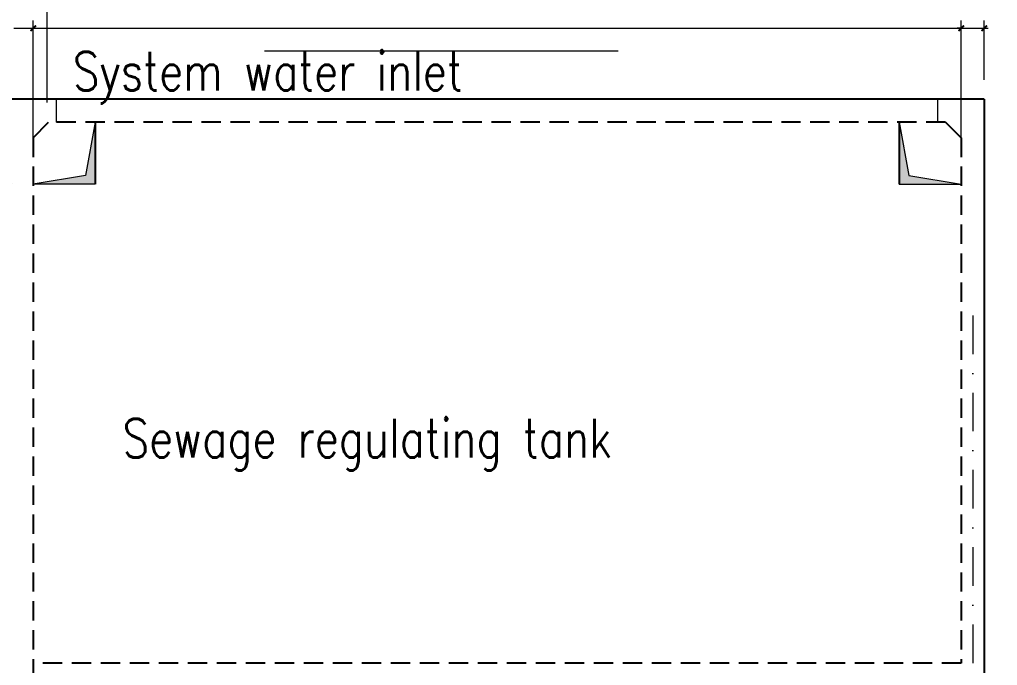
# Model space of a CAD drawing. Extents: x 838828 to 1489448, y 610351 to 848160.
# Drawn here: x 973947 to 986593, y 634648 to 643007 of the extents above; entities that cross this region are included whole.
import ezdxf

# ---------------------------------------------------------------- set-up
doc = ezdxf.new("R2010")
doc.units = 0
doc.header["$LTSCALE"] = 1000
doc.header["$MEASUREMENT"] = 0
doc.linetypes.add('DASHDOT', pattern=[1, 0.5, -0.25, 0, -0.25])
doc.linetypes.add('HIDDEN', pattern=[0.375, 0.25, -0.125])
doc.layers.get('0').update_dxf_attribs({"linetype": 'CONTINUOUS', "lineweight": 13})
doc.layers.add('标注', color=8, linetype='CONTINUOUS', lineweight=13)
doc.layers.add('标高', color=104, linetype='CONTINUOUS', lineweight=9)
doc.layers.add('水构筑物', color=7, linetype='CONTINUOUS')
doc.styles.get("Standard").update_dxf_attribs({"font": 'ROMANS.SHX', "width": 1.2, "bigfont": 'gbcbig.shx'})

# ---------------------------------------------------------------- blocks, each defined once
blk = doc.blocks.new('_ARCHTICK')
at = {"const_width": 0.5}
blk.add_lwpolyline([(-0.71, -0.71), (0.71, 0.71)], dxfattribs=at)

msp = doc.modelspace()

# ---------------------------------------------------------------- hatches: boundary and pattern name
at = {"layer": '标注'}
h = msp.add_hatch(color=256, dxfattribs=at)
h.paths.add_polyline_path([(973196, 640987), (973073, 641678), (973073, 640878), (973873, 640878)])
h.paths.add_polyline_path([(973653, 640987), (974343, 640987), (974343, 640537), (973653, 640537)], flags=9)
h = msp.add_hatch(color=256, dxfattribs=at)
h.paths.add_polyline_path([(974800, 640987), (974923, 641678), (974923, 640878), (974123, 640878)])
h.paths.add_polyline_path([(974343, 640987), (973653, 640987), (973653, 640537), (974343, 640537)], flags=9)
h = msp.add_hatch(color=256, dxfattribs=at)
h.paths.add_polyline_path([(985446, 640987), (985323, 641678), (985323, 640878), (986123, 640878)])
h.paths.add_polyline_path([(985903, 640987), (986593, 640987), (986593, 640537), (985903, 640537)], flags=9)

# ---------------------------------------------------------------- linework, layer by layer
at = {"layer": '标注', "ltscale": 0.001}
for p, q in [((974299, 643392), (974299, 642683)), ((974123, 641928), (974123, 642994)), ((974123, 641928), (974123, 642994)), ((986123, 641928), (986123, 642994)), ((986123, 641928), (986123, 642994)), ((986423, 642228), (986423, 642994)), ((973873, 642894), (974123, 642894)), ((974123, 642894), (986123, 642894)), ((986123, 642894), (986073, 642894)), ((986123, 642894), (986423, 642894)), ((986423, 642894), (986473, 642894)), ((974299, 642683), (974299, 641933)), ((978613, 642596), (977113, 642596)), ((981690, 642596), (978613, 642596))]:
    msp.add_line(p, q, dxfattribs=at)
at = {"layer": '标注'}
for p, q in [((974923, 641678), (974800, 640987)), ((985323, 641678), (985446, 640987)), ((974800, 640987), (974123, 640878)), ((985446, 640987), (986123, 640878)), ((974923, 640878), (974123, 640878)), ((985323, 640878), (986123, 640878))]:
    msp.add_line(p, q, dxfattribs=at)
at = {"layer": '标注', "linetype": 'DASHDOT'}
msp.add_line((986273, 639178), (986273, 622420), dxfattribs=at)
at = {"layer": '标高', "ltscale": 0.001}
for p, q in [((974123, 641478), (974123, 641978)), ((974423, 641678), (974423, 641978)), ((985823, 641678), (985823, 641978)), ((986123, 641478), (986123, 641978))]:
    msp.add_line(p, q, dxfattribs=at)
at = {"layer": '水构筑物'}
for p, q in [((986423, 641978), (962073, 641978)), ((986423, 641978), (986423, 630378)), ((974123, 641478), (974323, 641678)), ((974923, 641678), (974923, 640878)), ((985323, 641678), (985323, 640878)), ((985923, 641678), (986123, 641478))]:
    msp.add_line(p, q, dxfattribs=at)
at = {"layer": '水构筑物', "linetype": 'HIDDEN'}
for p, q in [((985923, 641678), (974323, 641678)), ((974123, 641478), (974123, 630378)), ((986123, 641478), (986123, 634678)), ((986123, 634678), (974123, 634678))]:
    msp.add_line(p, q, dxfattribs=at)

# ---------------------------------------------------------------- block references
at = {"layer": '标注', "ltscale": 0.001, "xscale": 50, "yscale": 50, "zscale": 50, "rotation": 180}
for p in [(974123, 642894), (986423, 642894)]:
    msp.add_blockref('_ARCHTICK', p, dxfattribs=at)
at = {"layer": '标注', "ltscale": 0.001, "xscale": 50, "yscale": 50, "zscale": 50}
for p in [(974123, 642894), (986123, 642894), (986123, 642894)]:
    msp.add_blockref('_ARCHTICK', p, dxfattribs=at)

# ---------------------------------------------------------------- texts
at = {"linetype": 'ByBlock', "ltscale": 200, "width": 0.8}
for s, p in [('System water inlet', (974638, 642089)), ('Sewage regulating tank', (975280, 637339))]:
    msp.add_text(s, height=500, dxfattribs=at).set_placement(p)

doc.saveas('drawing.dxf')
